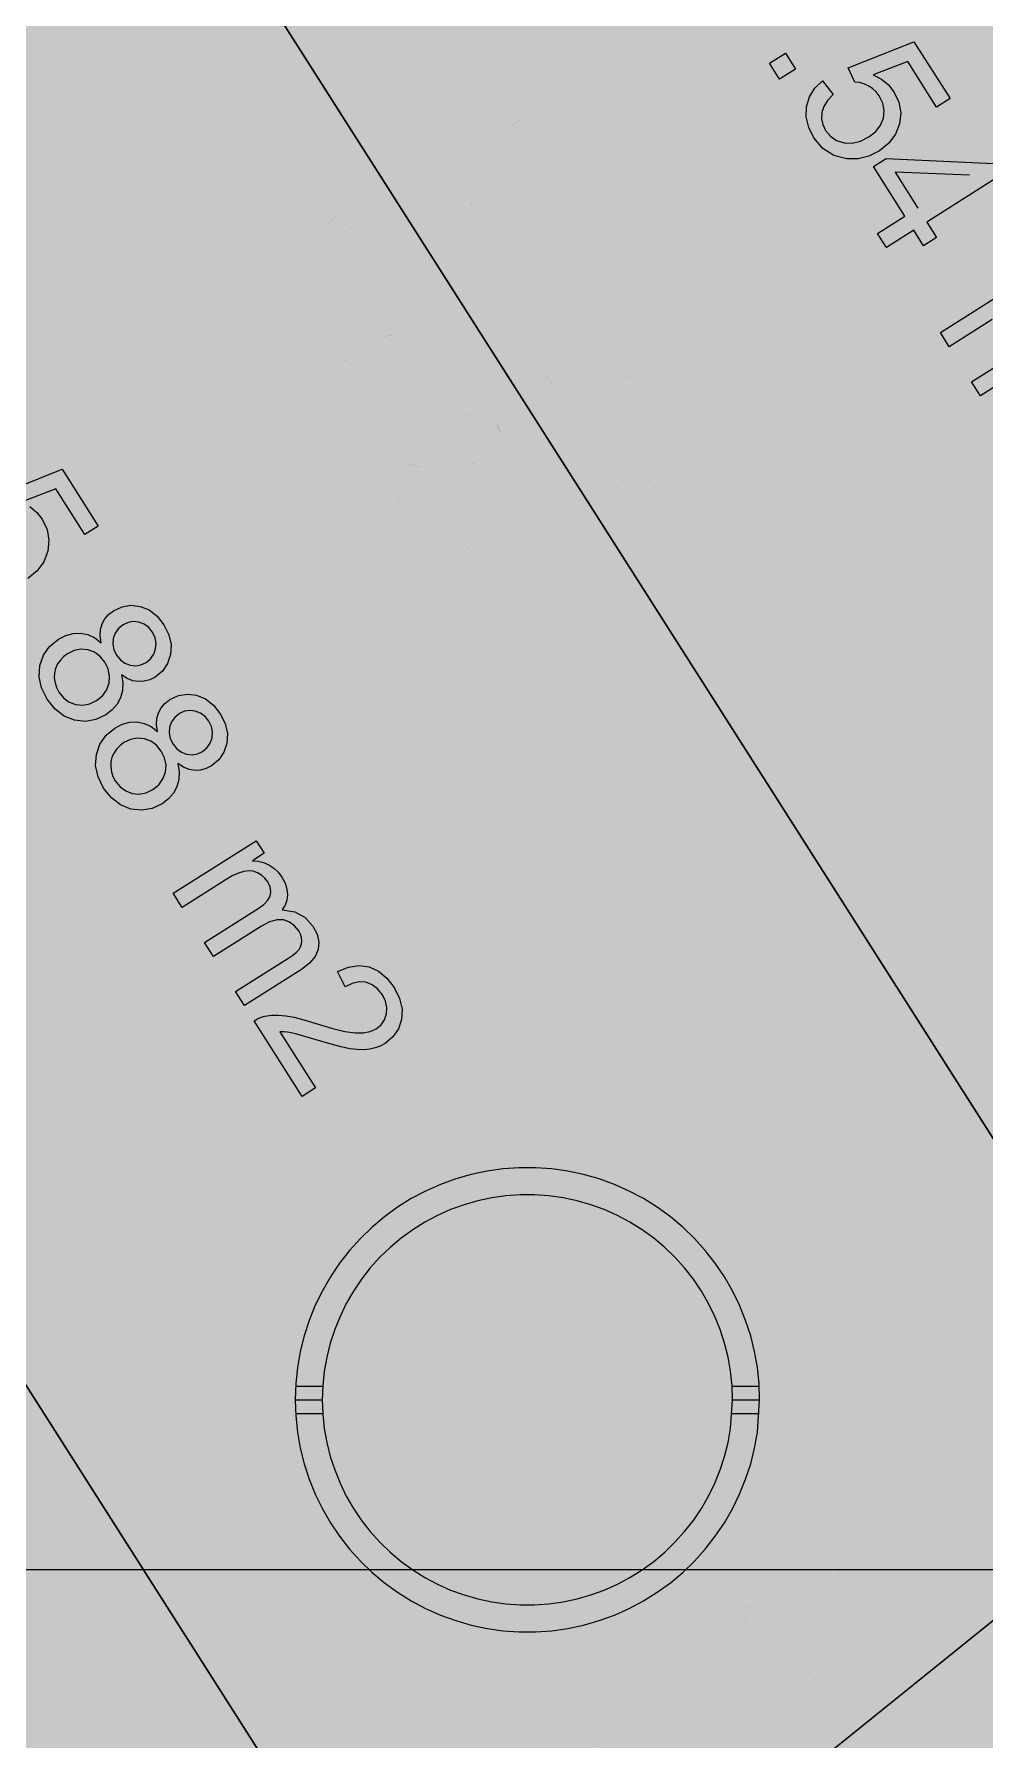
# Model space of a CAD drawing. Extents: x -5280327 to 29700, y -3925683 to 5564800.
# Drawn here: x 19022.7 to 19297.6, y 3749 to 4242.2 of the extents above; entities that cross this region are included whole.
import ezdxf

# ---------------------------------------------------------------- set-up
doc = ezdxf.new("R2010")
doc.units = 0
doc.linetypes.add('6', pattern=[2640.874023, 1320.437012, -1320.437012])
doc.layers.get('0').update_dxf_attribs({"linetype": 'CONTINUOUS'})
for name, color, linetype in [('31_PREDIOS_TOTAL', 7, 'CONTINUOUS'), ('CIRCULO', 7, 'CONTINUOUS'), ('LOTES', 7, 'CONTINUOUS')]:
    doc.layers.add(name, color=color, linetype=linetype)

msp = doc.modelspace()

# ---------------------------------------------------------------- linework, layer by layer
at = {"color": 7, "linetype": '6', "const_width": 10343.08}
msp.add_lwpolyline([(0, 29405.62), (24528.32, 0)], dxfattribs=at)
msp.add_lwpolyline([(0, 29405.62), (24528.32, 0)], dxfattribs=at)
at = {"color": 7}
msp.add_polyline3d([(17635.32, 4495.49, 66061.73), (18499.52, 3138.29, 66061.73), (20519.62, 4766.99, 66061.73), (21709, 6264.81, 66061.73), (21170.51, 7110.5, 66061.73), (17635.32, 4495.49, 66061.73)], dxfattribs=at)
at = {"layer": '31_PREDIOS_TOTAL', "color": 7, "const_width": 0.00153}
for points in [[(19135.1, 4199.44), (19132.52, 4203.49), (19158.37, 4219.95), (19158.37, 4219.95), (19156.75, 4220.44), (19155, 4221.12), (19153.13, 4222.01), (19153.13, 4222.01), (19151.3, 4223), (19149.69, 4223.98), (19148.31, 4224.95), (19152.23, 4227.45), (19152.23, 4227.45), (19154.76, 4226), (19157.31, 4224.84), (19159.9, 4223.97), (19159.9, 4223.97), (19162.38, 4223.39), (19164.61, 4223.12), (19166.61, 4223.17), (19168.28, 4220.56), (19135.1, 4199.44)], [(19149.75, 4193.3), (19152.59, 4189.63), (19152.59, 4189.63), (19151.2, 4188.14), (19150.27, 4186.67), (19149.81, 4185.2), (19149.81, 4185.2), (19149.77, 4183.74), (19150.11, 4182.29), (19150.85, 4180.83), (19150.85, 4180.83), (19151.7, 4179.69), (19152.69, 4178.78), (19153.79, 4178.1), (19153.79, 4178.1), (19154.99, 4177.62), (19156.24, 4177.33), (19157.55, 4177.24), (19157.55, 4177.24), (19158.98, 4177.35), (19160.59, 4177.67), (19162.38, 4178.19), (19162.38, 4178.19), (19164.22, 4178.89), (19166.01, 4179.74), (19167.72, 4180.74), (19167.72, 4180.74), (19167.93, 4180.88), (19168.2, 4181.06), (19168.52, 4181.28), (19168.52, 4181.28), (19166.73, 4181.42), (19164.97, 4181.86), (19163.26, 4182.6), (19163.26, 4182.6), (19161.67, 4183.62), (19160.3, 4184.88), (19159.15, 4186.4), (19159.15, 4186.4), (19157.83, 4189.2), (19157.34, 4192.15), (19157.7, 4195.23), (19157.7, 4195.23), (19158.89, 4198.21), (19160.9, 4200.82), (19163.74, 4203.07), (19163.74, 4203.07), (19167.08, 4204.73), (19170.4, 4205.46), (19173.71, 4205.25), (19173.71, 4205.25), (19176.78, 4204.2), (19179.38, 4202.37), (19181.51, 4199.78), (19181.51, 4199.78), (19182.64, 4197.57), (19183.31, 4195.24), (19183.52, 4192.78), (19183.52, 4192.78), (19183.24, 4190.3), (19182.46, 4187.9), (19181.16, 4185.58), (19181.16, 4185.58), (19179.19, 4183.24), (19176.39, 4180.81), (19172.75, 4178.27), (19172.75, 4178.27), (19168.71, 4175.92), (19165.06, 4174.24), (19161.79, 4173.22), (19161.79, 4173.22), (19158.81, 4172.82), (19156.03, 4172.98), (19153.47, 4173.68), (19153.47, 4173.68), (19151.16, 4174.9), (19149.16, 4176.6), (19147.46, 4178.8), (19147.46, 4178.8), (19146.15, 4181.37), (19145.52, 4183.94), (19145.57, 4186.5), (19145.57, 4186.5), (19146.3, 4188.95), (19147.69, 4191.22), (19149.75, 4193.3)], [(19088.69, 4169.88), (19086.11, 4173.94), (19111.96, 4190.4), (19111.96, 4190.4), (19110.34, 4190.88), (19108.59, 4191.57), (19106.72, 4192.46), (19106.72, 4192.46), (19104.89, 4193.45), (19103.28, 4194.43), (19101.9, 4195.4), (19105.82, 4197.89), (19105.82, 4197.89), (19108.35, 4196.45), (19110.9, 4195.29), (19113.49, 4194.41), (19113.49, 4194.41), (19115.96, 4193.84), (19118.2, 4193.57), (19120.2, 4193.62), (19121.86, 4191.01), (19088.69, 4169.88)], [(19174.9, 4185.98), (19176.94, 4187.57), (19178.39, 4189.36), (19179.26, 4191.37), (19179.26, 4191.37), (19179.56, 4193.42), (19179.29, 4195.34), (19178.46, 4197.15), (19178.46, 4197.15), (19177.12, 4198.72), (19175.38, 4199.82), (19173.26, 4200.45), (19173.26, 4200.45), (19170.93, 4200.53), (19168.6, 4199.99), (19166.26, 4198.81), (19166.26, 4198.81), (19164.42, 4197.34), (19163.11, 4195.62), (19162.34, 4193.64), (19162.34, 4193.64), (19162.12, 4191.58), (19162.46, 4189.59), (19163.36, 4187.69), (19163.36, 4187.69), (19164.71, 4186.06), (19166.35, 4184.94), (19168.28, 4184.31), (19168.28, 4184.31), (19170.41, 4184.25), (19172.61, 4184.81), (19174.9, 4185.98)], [(19103.33, 4163.75), (19106.18, 4160.08), (19106.18, 4160.08), (19104.79, 4158.59), (19103.86, 4157.11), (19103.39, 4155.65), (19103.39, 4155.65), (19103.35, 4154.19), (19103.7, 4152.73), (19104.44, 4151.28), (19104.44, 4151.28), (19105.29, 4150.14), (19106.27, 4149.23), (19107.38, 4148.54), (19107.38, 4148.54), (19108.58, 4148.06), (19109.83, 4147.78), (19111.14, 4147.69), (19111.14, 4147.69), (19112.57, 4147.8), (19114.17, 4148.12), (19115.96, 4148.64), (19115.96, 4148.64), (19117.81, 4149.34), (19119.59, 4150.19), (19121.31, 4151.19), (19121.31, 4151.19), (19121.52, 4151.32), (19121.78, 4151.5), (19122.11, 4151.73), (19122.11, 4151.73), (19120.32, 4151.87), (19118.56, 4152.31), (19116.85, 4153.05), (19116.85, 4153.05), (19115.26, 4154.07), (19113.89, 4155.33), (19112.74, 4156.85), (19112.74, 4156.85), (19111.41, 4159.65), (19110.93, 4162.59), (19111.29, 4165.68), (19111.29, 4165.68), (19112.48, 4168.65), (19114.49, 4171.27), (19117.32, 4173.51), (19117.32, 4173.51), (19120.67, 4175.18), (19123.99, 4175.91), (19127.3, 4175.7), (19127.3, 4175.7), (19130.37, 4174.64), (19132.97, 4172.82), (19135.09, 4170.23), (19135.09, 4170.23), (19136.23, 4168.02), (19136.9, 4165.69), (19137.11, 4163.23), (19137.11, 4163.23), (19136.83, 4160.75), (19136.05, 4158.35), (19134.75, 4156.02), (19134.75, 4156.02), (19132.78, 4153.69), (19129.97, 4151.25), (19126.33, 4148.72), (19126.33, 4148.72), (19122.3, 4146.37), (19118.65, 4144.68), (19115.37, 4143.67), (19115.37, 4143.67), (19112.39, 4143.27), (19109.62, 4143.42), (19107.06, 4144.12), (19107.06, 4144.12), (19104.75, 4145.35), (19102.74, 4147.05), (19101.04, 4149.24), (19101.04, 4149.24), (19099.74, 4151.82), (19099.11, 4154.39), (19099.16, 4156.95), (19099.16, 4156.95), (19099.89, 4159.4), (19101.28, 4161.67), (19103.33, 4163.75)], [(19128.49, 4156.43), (19130.53, 4158.01), (19131.98, 4159.81), (19132.85, 4161.81), (19132.85, 4161.81), (19133.15, 4163.86), (19132.88, 4165.79), (19132.05, 4167.59), (19132.05, 4167.59), (19130.71, 4169.16), (19128.97, 4170.26), (19126.84, 4170.9), (19126.84, 4170.9), (19124.52, 4170.98), (19122.18, 4170.44), (19119.84, 4169.26), (19119.84, 4169.26), (19118.01, 4167.79), (19116.7, 4166.07), (19115.93, 4164.09), (19115.93, 4164.09), (19115.71, 4162.02), (19116.05, 4160.04), (19116.95, 4158.14), (19116.95, 4158.14), (19118.29, 4156.51), (19119.93, 4155.38), (19121.87, 4154.76), (19121.87, 4154.76), (19124, 4154.7), (19126.2, 4155.25), (19128.49, 4156.43)], [(19183.7, 4131.72), (19179.8, 4129.24), (19165.9, 4151.08), (19165.9, 4151.08), (19166.88, 4151.66), (19167.92, 4152.1), (19169.02, 4152.4), (19169.02, 4152.4), (19170.92, 4152.67), (19172.95, 4152.71), (19175.11, 4152.52), (19175.11, 4152.52), (19177.52, 4152.08), (19180.32, 4151.38), (19183.49, 4150.4), (19183.49, 4150.4), (19188.27, 4148.94), (19192.15, 4148), (19195.12, 4147.58), (19195.12, 4147.58), (19197.48, 4147.6), (19199.51, 4148.01), (19201.21, 4148.79), (19201.21, 4148.79), (19202.61, 4149.95), (19203.6, 4151.39), (19204.18, 4153.11), (19204.18, 4153.11), (19204.29, 4154.96), (19203.89, 4156.81), (19202.97, 4158.66), (19202.97, 4158.66), (19201.62, 4160.36), (19200.04, 4161.54), (19198.23, 4162.22), (19198.23, 4162.22), (19196.28, 4162.36), (19194.28, 4161.92), (19192.23, 4160.91), (19190, 4165.35), (19190, 4165.35), (19193.21, 4166.62), (19196.27, 4167.06), (19199.16, 4166.65), (19199.16, 4166.65), (19201.84, 4165.44), (19204.25, 4163.46), (19206.39, 4160.7), (19206.39, 4160.7), (19207.97, 4157.57), (19208.69, 4154.5), (19208.54, 4151.5), (19208.54, 4151.5), (19207.63, 4148.75), (19206.04, 4146.44), (19203.77, 4144.57), (19203.77, 4144.57), (19202.4, 4143.82), (19200.93, 4143.26), (19199.36, 4142.89), (19199.36, 4142.89), (19197.64, 4142.73), (19195.72, 4142.77), (19193.61, 4143.02), (19193.61, 4143.02), (19191.05, 4143.54), (19187.78, 4144.39), (19183.81, 4145.57), (19183.81, 4145.57), (19180.62, 4146.55), (19178.24, 4147.23), (19176.67, 4147.61), (19176.67, 4147.61), (19175.53, 4147.8), (19174.43, 4147.9), (19173.38, 4147.92), (19183.7, 4131.72)], [(19159.51, 4161.1), (19164.13, 4164.05), (19167.07, 4159.43), (19162.45, 4156.48), (19159.51, 4161.1)], [(19137.29, 4102.17), (19133.39, 4099.69), (19119.49, 4121.52), (19119.49, 4121.52), (19120.47, 4122.1), (19121.51, 4122.54), (19122.6, 4122.84), (19122.6, 4122.84), (19124.51, 4123.12), (19126.54, 4123.16), (19128.7, 4122.97), (19128.7, 4122.97), (19131.11, 4122.53), (19133.91, 4121.82), (19137.08, 4120.85), (19137.08, 4120.85), (19141.86, 4119.39), (19145.74, 4118.45), (19148.71, 4118.03), (19148.71, 4118.03), (19151.07, 4118.05), (19153.1, 4118.45), (19154.8, 4119.24), (19154.8, 4119.24), (19156.2, 4120.4), (19157.19, 4121.84), (19157.77, 4123.55), (19157.77, 4123.55), (19157.88, 4125.41), (19157.48, 4127.26), (19156.56, 4129.1), (19156.56, 4129.1), (19155.2, 4130.8), (19153.62, 4131.99), (19151.82, 4132.67), (19151.82, 4132.67), (19149.87, 4132.81), (19147.87, 4132.37), (19145.82, 4131.35), (19143.59, 4135.79), (19143.59, 4135.79), (19146.8, 4137.07), (19149.86, 4137.5), (19152.75, 4137.1), (19152.75, 4137.1), (19155.43, 4135.89), (19157.84, 4133.91), (19159.98, 4131.15), (19159.98, 4131.15), (19161.56, 4128.02), (19162.28, 4124.95), (19162.13, 4121.95), (19162.13, 4121.95), (19161.21, 4119.2), (19159.62, 4116.89), (19157.36, 4115.01), (19157.36, 4115.01), (19155.99, 4114.27), (19154.52, 4113.71), (19152.95, 4113.34), (19152.95, 4113.34), (19151.23, 4113.17), (19149.31, 4113.22), (19147.2, 4113.47), (19147.2, 4113.47), (19144.64, 4113.99), (19141.37, 4114.84), (19137.4, 4116.02), (19137.4, 4116.02), (19134.21, 4117), (19131.83, 4117.68), (19130.26, 4118.06), (19130.26, 4118.06), (19129.12, 4118.24), (19128.02, 4118.35), (19126.97, 4118.37), (19137.29, 4102.17)], [(19113.1, 4131.55), (19117.72, 4134.49), (19120.66, 4129.87), (19116.04, 4126.93), (19113.1, 4131.55)], [(19190.85, 4111.89), (19198.76, 4116.92), (19189.63, 4131.26), (19193.35, 4133.62), (19224.36, 4132.18), (19226.47, 4128.87), (19205.06, 4115.23), (19207.9, 4110.77), (19204.19, 4108.41), (19201.34, 4112.87), (19193.43, 4107.83), (19190.85, 4111.89)], [(19217.38, 4128.78), (19195.89, 4129.63), (19202.48, 4119.29)], [(19144.44, 4082.33), (19152.35, 4087.37), (19143.22, 4101.7), (19146.94, 4104.07), (19177.95, 4102.63), (19180.06, 4099.31), (19158.65, 4085.68), (19161.49, 4081.22), (19157.77, 4078.85), (19154.93, 4083.31), (19147.02, 4078.28), (19144.44, 4082.33)], [(19170.96, 4099.22), (19149.48, 4100.08), (19156.07, 4089.74)], [(19274.78, 3775.47), (19268.9, 3782.77), (19255.67, 3772.11), (19252.9, 3775.54), (19250.88, 3806.51), (19253.94, 3808.98), (19269.87, 3789.22), (19273.99, 3792.54), (19276.76, 3789.11), (19272.64, 3785.79), (19278.52, 3778.49), (19274.78, 3775.47)], [(19255.04, 3799.95), (19256.58, 3778.51), (19266.13, 3786.2)], [(19226.97, 3761.73), (19226.97, 3761.73), (19224.37, 3765.2), (19222.41, 3768.4), (19221.06, 3771.33), (19221.06, 3771.33), (19220.29, 3774.06), (19220.02, 3776.64), (19220.27, 3779.09), (19220.27, 3779.09), (19221.06, 3781.36), (19222.42, 3783.44), (19224.35, 3785.33), (19224.35, 3785.33), (19226.01, 3786.48), (19227.71, 3787.31), (19229.45, 3787.81), (19229.45, 3787.81), (19231.22, 3787.99), (19233.01, 3787.86), (19234.81, 3787.43), (19234.81, 3787.43), (19236.63, 3786.7), (19238.48, 3785.69), (19240.35, 3784.42), (19240.35, 3784.42), (19242.34, 3782.74), (19244.5, 3780.52), (19246.85, 3777.76), (19246.85, 3777.76), (19249.43, 3774.32), (19251.39, 3771.13), (19252.73, 3768.21), (19252.73, 3768.21), (19253.51, 3765.49), (19253.78, 3762.91), (19253.54, 3760.46), (19253.54, 3760.46), (19252.76, 3758.18), (19251.4, 3756.09), (19249.45, 3754.19), (19249.45, 3754.19), (19246.44, 3752.34), (19243.28, 3751.54), (19239.98, 3751.77), (19239.98, 3751.77), (19235.83, 3753.49), (19231.49, 3756.81), (19226.97, 3761.73)], [(19230.82, 3764.84), (19234.6, 3760.55), (19237.87, 3757.69), (19240.63, 3756.26), (19240.63, 3756.26), (19243.01, 3755.9), (19245.12, 3756.23), (19246.97, 3757.27), (19246.97, 3757.27), (19248.37, 3758.86), (19249.15, 3760.86), (19249.29, 3763.26), (19249.29, 3763.26), (19248.48, 3766.27), (19246.39, 3770.07), (19243, 3774.66), (19243, 3774.66), (19239.21, 3778.96), (19235.94, 3781.82), (19233.18, 3783.25), (19233.18, 3783.25), (19230.8, 3783.6), (19228.68, 3783.25), (19226.81, 3782.19), (19226.81, 3782.19), (19225.4, 3780.66), (19224.61, 3778.82), (19224.45, 3776.69), (19224.45, 3776.69), (19225.3, 3773.44), (19227.42, 3769.49), (19230.82, 3764.84)], [(19179.55, 3748.35), (19199.29, 3764.27), (19201.64, 3761.35), (19201.64, 3761.35), (19201.55, 3757.5), (19201.84, 3753.2), (19202.51, 3748.46)], [(19197.75, 3748.86), (19197.4, 3752.96), (19197.39, 3756.79), (19182.46, 3744.75)]]:
    msp.add_lwpolyline(points, dxfattribs=at)
at = {"layer": '31_PREDIOS_TOTAL', "color": 7}
for points in [[(19235.3, 4233.76, 33030.86), (19239.92, 4236.69, 33030.86), (19242.86, 4232.07, 33030.86), (19238.23, 4229.14, 33030.86), (19235.3, 4233.76, 33030.86)], [(19250.66, 4228.7, 33030.86), (19253.73, 4224.67, 33030.86), (19253.73, 4224.67, 33030.86), (19252.11, 4223, 33030.86), (19251.02, 4221.28, 33030.86), (19250.44, 4219.5, 33030.86), (19250.44, 4219.5, 33030.86), (19250.35, 4217.71, 33030.86), (19250.71, 4216, 33030.86), (19251.52, 4214.34, 33030.86), (19251.52, 4214.34, 33030.86), (19252.94, 4212.64, 33030.86), (19254.73, 4211.46, 33030.86), (19256.88, 4210.78, 33030.86), (19256.88, 4210.78, 33030.86), (19259.23, 4210.69, 33030.86), (19261.61, 4211.25, 33030.86), (19264.03, 4212.47, 33030.86), (19264.03, 4212.47, 33030.86), (19266.04, 4214.06, 33030.86), (19267.46, 4215.87, 33030.86), (19268.27, 4217.9, 33030.86), (19268.27, 4217.9, 33030.86), (19268.48, 4220.05, 33030.86), (19268.06, 4222.17, 33030.86), (19267.04, 4224.29, 33030.86), (19267.04, 4224.29, 33030.86), (19266.13, 4225.49, 33030.86), (19265.09, 4226.48, 33030.86), (19263.9, 4227.26, 33030.86), (19263.9, 4227.26, 33030.86), (19262.62, 4227.83, 33030.86), (19261.33, 4228.16, 33030.86), (19260.01, 4228.28, 33030.86), (19258.09, 4232.4, 33030.86), (19277.1, 4239.98, 33030.86), (19287.54, 4223.54, 33030.86), (19283.66, 4221.08, 33030.86), (19275.29, 4234.27, 33030.86), (19265.27, 4230.41, 33030.86), (19265.27, 4230.41, 33030.86), (19267.7, 4229.13, 33030.86), (19269.72, 4227.48, 33030.86), (19271.31, 4225.48, 33030.86), (19271.31, 4225.48, 33030.86), (19272.71, 4222.53, 33030.86), (19273.26, 4219.46, 33030.86), (19272.95, 4216.27, 33030.86), (19272.95, 4216.27, 33030.86), (19271.81, 4213.22, 33030.86), (19269.87, 4210.6, 33030.86), (19267.12, 4208.39, 33030.86), (19267.12, 4208.39, 33030.86), (19264.08, 4206.87, 33030.86), (19260.94, 4206.1, 33030.86), (19257.7, 4206.09, 33030.86), (19257.7, 4206.09, 33030.86), (19253.96, 4207.05, 33030.86), (19250.79, 4209.09, 33030.86), (19248.18, 4212.22, 33030.86), (19248.18, 4212.22, 33030.86), (19246.67, 4215.22, 33030.86), (19245.95, 4218.21, 33030.86), (19246.03, 4221.19, 33030.86), (19246.03, 4221.19, 33030.86), (19246.86, 4224, 33030.86), (19248.4, 4226.51, 33030.86), (19250.66, 4228.7, 33030.86)], [(19266.57, 4184.5, 33030.86), (19274.48, 4189.52, 33030.86), (19265.38, 4203.87, 33030.86), (19269.1, 4206.23, 33030.86), (19300.11, 4204.74, 33030.86), (19302.21, 4201.43, 33030.86), (19280.78, 4187.83, 33030.86), (19283.62, 4183.36, 33030.86), (19279.9, 4181, 33030.86), (19277.06, 4185.46, 33030.86), (19269.14, 4180.44, 33030.86), (19266.57, 4184.5, 33030.86)], [(19293.11, 4201.35, 33030.86), (19271.63, 4202.24, 33030.86), (19278.21, 4191.89, 33030.86)], [(19284.73, 4155.87, 33030.86), (19308.69, 4171.08, 33030.86)], [(19299.74, 4159.7, 33030.86), (19287.31, 4151.81, 33030.86), (19284.73, 4155.87, 33030.86)], [(19310.26, 4146.42, 33030.86), (19296.35, 4137.58, 33030.86), (19293.77, 4141.64, 33030.86), (19309.33, 4151.52, 33030.86)], [(19011.83, 4108.83, 33030.86), (19030.85, 4116.41, 33030.86), (19041.28, 4099.97, 33030.86), (19037.4, 4097.51, 33030.86), (19029.03, 4110.7, 33030.86), (19019.01, 4106.84, 33030.86)], [(19021.44, 4105.56, 33030.86), (19023.46, 4103.91, 33030.86), (19025.05, 4101.91, 33030.86), (19025.05, 4101.91, 33030.86), (19026.46, 4098.96, 33030.86), (19027, 4095.89, 33030.86), (19026.69, 4092.7, 33030.86), (19026.69, 4092.7, 33030.86), (19025.55, 4089.65, 33030.86), (19023.61, 4087.03, 33030.86), (19020.87, 4084.82, 33030.86)], [(19042.09, 4066.24, 33030.86), (19042.09, 4066.24, 33030.86), (19041.82, 4068.23, 33030.86), (19041.91, 4070.03, 33030.86), (19042.35, 4071.66, 33030.86), (19042.35, 4071.66, 33030.86), (19043.14, 4073.11, 33030.86), (19044.25, 4074.39, 33030.86), (19045.69, 4075.49, 33030.86), (19045.69, 4075.49, 33030.86), (19048.15, 4076.64, 33030.86), (19050.72, 4077.06, 33030.86), (19053.4, 4076.74, 33030.86), (19053.4, 4076.74, 33030.86), (19055.98, 4075.69, 33030.86), (19058.26, 4073.91, 33030.86), (19060.24, 4071.4, 33030.86), (19060.24, 4071.4, 33030.86), (19061.67, 4068.52, 33030.86), (19062.31, 4065.67, 33030.86), (19062.15, 4062.84, 33030.86), (19062.15, 4062.84, 33030.86), (19061.28, 4060.23, 33030.86), (19059.8, 4058.05, 33030.86), (19057.7, 4056.31, 33030.86), (19057.7, 4056.31, 33030.86), (19056.15, 4055.51, 33030.86), (19054.56, 4055.07, 33030.86), (19052.93, 4054.97, 33030.86), (19052.93, 4054.97, 33030.86), (19051.28, 4055.25, 33030.86), (19049.63, 4055.92, 33030.86), (19047.98, 4056.97, 33030.86), (19047.98, 4056.97, 33030.86), (19048.36, 4054.6, 33030.86), (19048.28, 4052.37, 33030.86), (19047.72, 4050.3, 33030.86), (19047.72, 4050.3, 33030.86), (19046.71, 4048.42, 33030.86), (19045.28, 4046.78, 33030.86), (19043.45, 4045.36, 33030.86), (19043.45, 4045.36, 33030.86), (19040.56, 4044, 33030.86), (19037.55, 4043.49, 33030.86), (19034.41, 4043.84, 33030.86), (19034.41, 4043.84, 33030.86), (19031.41, 4045.03, 33030.86), (19028.77, 4047.05, 33030.86), (19026.52, 4049.9, 33030.86), (19026.52, 4049.9, 33030.86), (19024.9, 4053.16, 33030.86), (19024.2, 4056.4, 33030.86), (19024.4, 4059.63, 33030.86), (19024.4, 4059.63, 33030.86), (19025.44, 4062.63, 33030.86), (19027.21, 4065.16, 33030.86), (19029.73, 4067.22, 33030.86), (19029.73, 4067.22, 33030.86), (19031.88, 4068.33, 33030.86), (19034.02, 4068.93, 33030.86), (19036.17, 4069.02, 33030.86), (19036.17, 4069.02, 33030.86), (19038.26, 4068.6, 33030.86), (19040.23, 4067.67, 33030.86), (19042.09, 4066.24, 33030.86)], [(19048.46, 4071.42, 33030.86), (19047.09, 4070.32, 33030.86), (19046.13, 4069.01, 33030.86), (19045.58, 4067.48, 33030.86), (19045.58, 4067.48, 33030.86), (19045.46, 4065.84, 33030.86), (19045.79, 4064.22, 33030.86), (19046.58, 4062.61, 33030.86), (19046.58, 4062.61, 33030.86), (19047.68, 4061.24, 33030.86), (19048.99, 4060.27, 33030.86), (19050.5, 4059.7, 33030.86), (19050.5, 4059.7, 33030.86), (19052.09, 4059.54, 33030.86), (19053.61, 4059.8, 33030.86), (19055.07, 4060.5, 33030.86), (19055.07, 4060.5, 33030.86), (19056.37, 4061.56, 33030.86), (19057.3, 4062.87, 33030.86), (19057.85, 4064.42, 33030.86), (19057.85, 4064.42, 33030.86), (19057.99, 4066.08, 33030.86), (19057.68, 4067.68, 33030.86), (19056.93, 4069.24, 33030.86), (19056.93, 4069.24, 33030.86), (19055.84, 4070.59, 33030.86), (19054.52, 4071.56, 33030.86), (19052.99, 4072.15, 33030.86), (19052.99, 4072.15, 33030.86), (19051.39, 4072.33, 33030.86), (19049.88, 4072.09, 33030.86), (19048.46, 4071.42, 33030.86)], [(19032.35, 4063.04, 33030.86), (19031.27, 4062.22, 33030.86), (19030.32, 4061.23, 33030.86), (19029.52, 4060.08, 33030.86), (19029.52, 4060.08, 33030.86), (19028.92, 4058.81, 33030.86), (19028.6, 4057.46, 33030.86), (19028.56, 4056.04, 33030.86), (19028.56, 4056.04, 33030.86), (19028.76, 4054.61, 33030.86), (19029.21, 4053.26, 33030.86), (19029.88, 4051.97, 33030.86), (19029.88, 4051.97, 33030.86), (19031.25, 4050.28, 33030.86), (19032.89, 4049.07, 33030.86), (19034.81, 4048.36, 33030.86), (19034.81, 4048.36, 33030.86), (19036.83, 4048.17, 33030.86), (19038.82, 4048.55, 33030.86), (19040.77, 4049.48, 33030.86), (19040.77, 4049.48, 33030.86), (19042.47, 4050.87, 33030.86), (19043.68, 4052.55, 33030.86), (19044.38, 4054.51, 33030.86), (19044.38, 4054.51, 33030.86), (19044.55, 4056.6, 33030.86), (19044.15, 4058.63, 33030.86), (19043.2, 4060.61, 33030.86), (19043.2, 4060.61, 33030.86), (19041.84, 4062.28, 33030.86), (19040.21, 4063.46, 33030.86), (19038.29, 4064.16, 33030.86), (19038.29, 4064.16, 33030.86), (19036.25, 4064.34, 33030.86), (19034.28, 4063.96, 33030.86), (19032.35, 4063.04, 33030.86)], [(19058.4, 4040.55, 33030.86), (19058.4, 4040.55, 33030.86), (19058.13, 4042.54, 33030.86), (19058.21, 4044.34, 33030.86), (19058.66, 4045.97, 33030.86), (19058.66, 4045.97, 33030.86), (19059.45, 4047.42, 33030.86), (19060.56, 4048.69, 33030.86), (19061.99, 4049.79, 33030.86), (19061.99, 4049.79, 33030.86), (19064.45, 4050.95, 33030.86), (19067.03, 4051.37, 33030.86), (19069.71, 4051.05, 33030.86), (19069.71, 4051.05, 33030.86), (19072.29, 4050, 33030.86), (19074.57, 4048.22, 33030.86), (19076.55, 4045.71, 33030.86), (19076.55, 4045.71, 33030.86), (19077.98, 4042.83, 33030.86), (19078.62, 4039.98, 33030.86), (19078.46, 4037.14, 33030.86), (19078.46, 4037.14, 33030.86), (19077.59, 4034.54, 33030.86), (19076.11, 4032.36, 33030.86), (19074.01, 4030.62, 33030.86), (19074.01, 4030.62, 33030.86), (19072.45, 4029.82, 33030.86), (19070.86, 4029.38, 33030.86), (19069.24, 4029.28, 33030.86), (19069.24, 4029.28, 33030.86), (19067.59, 4029.56, 33030.86), (19065.94, 4030.23, 33030.86), (19064.28, 4031.28, 33030.86), (19064.28, 4031.28, 33030.86), (19064.67, 4028.91, 33030.86), (19064.59, 4026.68, 33030.86), (19064.02, 4024.61, 33030.86), (19064.02, 4024.61, 33030.86), (19063.01, 4022.73, 33030.86), (19061.59, 4021.09, 33030.86), (19059.75, 4019.67, 33030.86), (19059.75, 4019.67, 33030.86), (19056.87, 4018.31, 33030.86), (19053.85, 4017.8, 33030.86), (19050.72, 4018.15, 33030.86), (19050.72, 4018.15, 33030.86), (19047.71, 4019.34, 33030.86), (19045.08, 4021.36, 33030.86), (19042.82, 4024.21, 33030.86), (19042.82, 4024.21, 33030.86), (19041.21, 4027.47, 33030.86), (19040.5, 4030.71, 33030.86), (19040.71, 4033.94, 33030.86), (19040.71, 4033.94, 33030.86), (19041.74, 4036.94, 33030.86), (19043.52, 4039.47, 33030.86), (19046.04, 4041.53, 33030.86), (19046.04, 4041.53, 33030.86), (19048.19, 4042.64, 33030.86), (19050.33, 4043.24, 33030.86), (19052.48, 4043.33, 33030.86), (19052.48, 4043.33, 33030.86), (19054.56, 4042.91, 33030.86), (19056.54, 4041.98, 33030.86), (19058.4, 4040.55, 33030.86)], [(19064.76, 4045.73, 33030.86), (19063.4, 4044.63, 33030.86), (19062.44, 4043.31, 33030.86), (19061.89, 4041.78, 33030.86), (19061.89, 4041.78, 33030.86), (19061.76, 4040.15, 33030.86), (19062.1, 4038.53, 33030.86), (19062.89, 4036.92, 33030.86), (19062.89, 4036.92, 33030.86), (19063.99, 4035.55, 33030.86), (19065.29, 4034.58, 33030.86), (19066.81, 4034.01, 33030.86), (19066.81, 4034.01, 33030.86), (19068.4, 4033.85, 33030.86), (19069.92, 4034.11, 33030.86), (19071.38, 4034.81, 33030.86), (19071.38, 4034.81, 33030.86), (19072.68, 4035.87, 33030.86), (19073.61, 4037.18, 33030.86), (19074.16, 4038.73, 33030.86), (19074.16, 4038.73, 33030.86), (19074.29, 4040.39, 33030.86), (19073.99, 4041.99, 33030.86), (19073.24, 4043.55, 33030.86), (19073.24, 4043.55, 33030.86), (19072.14, 4044.9, 33030.86), (19070.83, 4045.87, 33030.86), (19069.3, 4046.46, 33030.86), (19069.3, 4046.46, 33030.86), (19067.7, 4046.64, 33030.86), (19066.19, 4046.4, 33030.86), (19064.76, 4045.73, 33030.86)], [(19048.66, 4037.35, 33030.86), (19047.57, 4036.53, 33030.86), (19046.63, 4035.54, 33030.86), (19045.82, 4034.39, 33030.86), (19045.82, 4034.39, 33030.86), (19045.23, 4033.12, 33030.86), (19044.91, 4031.77, 33030.86), (19044.86, 4030.35, 33030.86), (19044.86, 4030.35, 33030.86), (19045.07, 4028.92, 33030.86), (19045.51, 4027.57, 33030.86), (19046.19, 4026.28, 33030.86), (19046.19, 4026.28, 33030.86), (19047.56, 4024.59, 33030.86), (19049.2, 4023.38, 33030.86), (19051.11, 4022.67, 33030.86), (19051.11, 4022.67, 33030.86), (19053.14, 4022.48, 33030.86), (19055.13, 4022.85, 33030.86), (19057.07, 4023.79, 33030.86), (19057.07, 4023.79, 33030.86), (19058.78, 4025.18, 33030.86), (19059.98, 4026.86, 33030.86), (19060.69, 4028.82, 33030.86), (19060.69, 4028.82, 33030.86), (19060.86, 4030.91, 33030.86), (19060.46, 4032.94, 33030.86), (19059.5, 4034.92, 33030.86), (19059.5, 4034.92, 33030.86), (19058.15, 4036.59, 33030.86), (19056.51, 4037.77, 33030.86), (19054.59, 4038.47, 33030.86), (19054.59, 4038.47, 33030.86), (19052.56, 4038.65, 33030.86), (19050.58, 4038.27, 33030.86), (19048.66, 4037.35, 33030.86)], [(19062.93, 3993.78, 33030.86), (19086.88, 4008.98, 33030.86), (19089.19, 4005.35, 33030.86), (19085.83, 4003.22, 33030.86), (19085.83, 4003.22, 33030.86), (19087.46, 4003.08, 33030.86), (19089.03, 4002.68, 33030.86), (19090.56, 4002.02, 33030.86), (19090.56, 4002.02, 33030.86), (19091.99, 4001.09, 33030.86), (19093.25, 3999.89, 33030.86), (19094.34, 3998.43, 33030.86), (19094.34, 3998.43, 33030.86), (19095.28, 3996.69, 33030.86), (19095.83, 3995, 33030.86), (19096.01, 3993.37, 33030.86), (19096.01, 3993.37, 33030.86), (19095.82, 3991.81, 33030.86), (19095.3, 3990.36, 33030.86), (19094.44, 3989, 33030.86), (19094.44, 3989, 33030.86), (19098.1, 3988.4, 33030.86), (19101.06, 3986.82, 33030.86), (19103.33, 3984.27, 33030.86), (19103.33, 3984.27, 33030.86), (19104.51, 3981.94, 33030.86), (19105.01, 3979.69, 33030.86), (19104.84, 3977.54, 33030.86), (19104.84, 3977.54, 33030.86), (19103.96, 3975.48, 33030.86), (19102.34, 3973.56, 33030.86), (19099.98, 3971.76, 33030.86), (19083.53, 3961.32, 33030.86), (19080.97, 3965.36, 33030.86), (19096.06, 3974.94, 33030.86), (19096.06, 3974.94, 33030.86), (19097.5, 3975.92, 33030.86), (19098.59, 3976.79, 33030.86), (19099.32, 3977.56, 33030.86), (19099.32, 3977.56, 33030.86), (19099.77, 3978.32, 33030.86), (19100.04, 3979.16, 33030.86), (19100.13, 3980.09, 33030.86), (19100.13, 3980.09, 33030.86), (19100.03, 3981.05, 33030.86), (19099.73, 3982, 33030.86), (19099.24, 3982.94, 33030.86), (19099.24, 3982.94, 33030.86), (19098.05, 3984.41, 33030.86), (19096.6, 3985.45, 33030.86), (19094.9, 3986.07, 33030.86), (19094.9, 3986.07, 33030.86), (19092.96, 3986.14, 33030.86), (19090.82, 3985.56, 33030.86), (19088.46, 3984.32, 33030.86), (19074.54, 3975.49, 33030.86), (19071.96, 3979.55, 33030.86), (19087.53, 3989.43, 33030.86), (19087.53, 3989.43, 33030.86), (19089.11, 3990.59, 33030.86), (19090.26, 3991.78, 33030.86), (19090.96, 3993, 33030.86), (19090.96, 3993, 33030.86), (19091.2, 3994.27, 33030.86), (19090.96, 3995.64, 33030.86), (19090.25, 3997.1, 33030.86), (19090.25, 3997.1, 33030.86), (19089.44, 3998.15, 33030.86), (19088.47, 3999.02, 33030.86), (19087.34, 3999.7, 33030.86), (19087.34, 3999.7, 33030.86), (19086.08, 4000.14, 33030.86), (19084.76, 4000.28, 33030.86), (19083.36, 4000.13, 33030.86), (19083.36, 4000.13, 33030.86), (19081.8, 3999.65, 33030.86), (19079.99, 3998.81, 33030.86), (19077.94, 3997.61, 33030.86), (19065.51, 3989.72, 33030.86), (19062.93, 3993.78, 33030.86)], [(19104.09, 3937.57, 33030.86), (19100.18, 3935.09, 33030.86), (19086.31, 3956.95, 33030.86), (19086.31, 3956.95, 33030.86), (19087.3, 3957.53, 33030.86), (19088.34, 3957.96, 33030.86), (19089.43, 3958.26, 33030.86), (19089.43, 3958.26, 33030.86), (19091.34, 3958.53, 33030.86), (19093.37, 3958.57, 33030.86), (19095.53, 3958.38, 33030.86), (19095.53, 3958.38, 33030.86), (19097.94, 3957.94, 33030.86), (19100.73, 3957.23, 33030.86), (19103.9, 3956.25, 33030.86), (19103.9, 3956.25, 33030.86), (19108.68, 3954.78, 33030.86), (19112.56, 3953.84, 33030.86), (19115.53, 3953.41, 33030.86), (19115.53, 3953.41, 33030.86), (19117.89, 3953.43, 33030.86), (19119.92, 3953.83, 33030.86), (19121.62, 3954.61, 33030.86), (19121.62, 3954.61, 33030.86), (19123.02, 3955.77, 33030.86), (19124.01, 3957.21, 33030.86), (19124.59, 3958.92, 33030.86), (19124.59, 3958.92, 33030.86), (19124.71, 3960.77, 33030.86), (19124.31, 3962.62, 33030.86), (19123.4, 3964.47, 33030.86), (19123.4, 3964.47, 33030.86), (19122.04, 3966.18, 33030.86), (19120.46, 3967.37, 33030.86), (19118.66, 3968.05, 33030.86), (19118.66, 3968.05, 33030.86), (19116.71, 3968.19, 33030.86), (19114.71, 3967.75, 33030.86), (19112.66, 3966.74, 33030.86), (19110.44, 3971.18, 33030.86), (19110.44, 3971.18, 33030.86), (19113.65, 3972.45, 33030.86), (19116.7, 3972.88, 33030.86), (19119.6, 3972.48, 33030.86), (19119.6, 3972.48, 33030.86), (19122.28, 3971.26, 33030.86), (19124.68, 3969.28, 33030.86), (19126.81, 3966.52, 33030.86), (19126.81, 3966.52, 33030.86), (19128.39, 3963.38, 33030.86), (19129.11, 3960.31, 33030.86), (19128.96, 3957.31, 33030.86), (19128.96, 3957.31, 33030.86), (19128.04, 3954.56, 33030.86), (19126.44, 3952.25, 33030.86), (19124.18, 3950.38, 33030.86), (19124.18, 3950.38, 33030.86), (19122.8, 3949.64, 33030.86), (19121.33, 3949.08, 33030.86), (19119.76, 3948.72, 33030.86), (19119.76, 3948.72, 33030.86), (19118.04, 3948.55, 33030.86), (19116.12, 3948.6, 33030.86), (19114.01, 3948.85, 33030.86), (19114.01, 3948.85, 33030.86), (19111.45, 3949.37, 33030.86), (19108.19, 3950.23, 33030.86), (19104.22, 3951.42, 33030.86), (19104.22, 3951.42, 33030.86), (19101.03, 3952.4, 33030.86), (19098.65, 3953.09, 33030.86), (19097.08, 3953.47, 33030.86), (19097.08, 3953.47, 33030.86), (19095.94, 3953.65, 33030.86), (19094.84, 3953.76, 33030.86), (19093.79, 3953.78, 33030.86), (19104.09, 3937.57, 33030.86)]]:
    msp.add_polyline3d(points, dxfattribs=at)
at = {"layer": '@NUMEROS DE LOTES', "color": 7, "const_width": 9.98}
for points in [[(19164.21, 3831.3), (19136.46, 3831.3), (19136.46, 3843.83), (19164.21, 3876.82), (19177.49, 3876.82), (19177.49, 3843.12), (19184.37, 3843.12), (19184.37, 3831.3), (19177.49, 3831.3), (19177.49, 3821.05), (19164.21, 3821.05), (19164.21, 3831.3)], [(19164.21, 3860.36), (19149.55, 3843.12), (19164.21, 3843.12), (19164.21, 3860.36)]]:
    msp.add_lwpolyline(points, dxfattribs=at)
at = {"layer": 'CIRCULO', "color": 7}
for points in [[(19232.49, 3847.36), (19232.32, 3852.04), (19231.83, 3856.7), (19231.02, 3861.32), (19229.89, 3865.87), (19228.44, 3870.32), (19226.68, 3874.67), (19224.63, 3878.88), (19222.29, 3882.94), (19219.66, 3886.82), (19216.78, 3890.52), (19213.64, 3894), (19210.27, 3897.26), (19206.68, 3900.27), (19202.89, 3903.02), (19198.92, 3905.51), (19194.78, 3907.71), (19190.5, 3909.61), (19186.09, 3911.21), (19181.59, 3912.51), (19177.01, 3913.48), (19172.37, 3914.13), (19167.69, 3914.46), (19163, 3914.46), (19158.33, 3914.13), (19153.69, 3913.48), (19149.1, 3912.51), (19144.6, 3911.21), (19140.2, 3909.61), (19135.92, 3907.71), (19131.78, 3905.51), (19127.8, 3903.02), (19124.01, 3900.27), (19120.42, 3897.26), (19117.05, 3894), (19113.92, 3890.52), (19111.03, 3886.82), (19108.41, 3882.94), (19106.07, 3878.88), (19104.01, 3874.67), (19102.26, 3870.32), (19100.81, 3865.87), (19099.67, 3861.32), (19098.86, 3856.7), (19098.37, 3852.04), (19098.21, 3847.36), (19098.37, 3842.68), (19098.86, 3838.02), (19099.67, 3833.4), (19100.81, 3828.85), (19102.26, 3824.4), (19104.01, 3820.05), (19106.07, 3815.84), (19108.41, 3811.78), (19111.03, 3807.9), (19113.92, 3804.2), (19117.05, 3800.72), (19120.42, 3797.47), (19124.01, 3794.45), (19127.8, 3791.7), (19131.78, 3789.22), (19135.92, 3787.02), (19140.2, 3785.11), (19144.6, 3783.51), (19149.1, 3782.22), (19153.69, 3781.24), (19158.33, 3780.59), (19163, 3780.26), (19167.69, 3780.26), (19172.37, 3780.59), (19177.01, 3781.24), (19181.59, 3782.22), (19186.09, 3783.51), (19190.5, 3785.11), (19194.78, 3787.02), (19198.92, 3789.22), (19202.89, 3791.7), (19206.68, 3794.45), (19210.27, 3797.47), (19213.64, 3800.72), (19216.78, 3804.2), (19219.66, 3807.9), (19222.29, 3811.78), (19224.63, 3815.84), (19226.68, 3820.05), (19228.44, 3824.4), (19229.89, 3828.85), (19231.02, 3833.4), (19231.83, 3838.02), (19232.49, 3847.36)], [(19224.65, 3847.36), (19224.51, 3851.5), (19224.08, 3855.61), (19223.36, 3859.69), (19222.36, 3863.71), (19221.08, 3867.64), (19219.53, 3871.48), (19217.71, 3875.2), (19215.64, 3878.79), (19213.33, 3882.22), (19210.78, 3885.48), (19208.01, 3888.56), (19205.03, 3891.43), (19201.86, 3894.1), (19198.51, 3896.53), (19195, 3898.72), (19191.35, 3900.67), (19187.56, 3902.35), (19183.67, 3903.76), (19179.7, 3904.91), (19175.65, 3905.77), (19171.55, 3906.34), (19167.42, 3906.63), (19163.28, 3906.63), (19159.15, 3906.34), (19155.05, 3905.77), (19151, 3904.91), (19147.02, 3903.76), (19143.13, 3902.35), (19139.35, 3900.67), (19135.69, 3898.72), (19132.18, 3896.53), (19128.83, 3894.1), (19125.66, 3891.43), (19122.69, 3888.56), (19119.92, 3885.48), (19117.37, 3882.22), (19115.05, 3878.79), (19112.98, 3875.2), (19111.17, 3871.48), (19109.62, 3867.64), (19108.34, 3863.71), (19107.34, 3859.69), (19106.62, 3855.61), (19106.19, 3851.5), (19106.04, 3847.36), (19106.19, 3843.22), (19106.62, 3839.11), (19107.34, 3835.03), (19108.34, 3831.01), (19109.62, 3827.08), (19111.17, 3823.24), (19112.98, 3819.52), (19115.05, 3815.93), (19117.37, 3812.5), (19119.92, 3809.24), (19122.69, 3806.16), (19125.66, 3803.29), (19128.83, 3800.63), (19132.18, 3798.19), (19135.69, 3796), (19139.35, 3794.06), (19143.13, 3792.37), (19147.02, 3790.96), (19151, 3789.82), (19155.05, 3788.96), (19159.15, 3788.38), (19163.28, 3788.09), (19167.42, 3788.09), (19171.55, 3788.38), (19175.65, 3788.96), (19179.7, 3789.82), (19183.67, 3790.96), (19187.56, 3792.37), (19191.35, 3794.06), (19195, 3796), (19198.51, 3798.19), (19201.86, 3800.63), (19205.03, 3803.29), (19208.01, 3806.16), (19210.78, 3809.24), (19213.33, 3812.5), (19215.64, 3815.93), (19217.71, 3819.52), (19219.53, 3823.24), (19221.08, 3827.08), (19222.36, 3831.01), (19223.36, 3835.03), (19224.08, 3839.11), (19224.65, 3847.36)], [(19098.21, 3847.36), (19106.04, 3847.36)], [(19098.32, 3851.28), (19106.17, 3851.28)], [(19224.52, 3851.28), (19232.37, 3851.28)], [(19224.65, 3847.36), (19232.49, 3847.36)], [(19098.32, 3843.44), (19106.17, 3843.44)], [(19224.52, 3843.44), (19232.37, 3843.44)]]:
    msp.add_lwpolyline(points, dxfattribs=at)
at = {"layer": 'Cuadricula Coordenadas', "color": 7}
msp.add_lwpolyline([(15472.17, 3798.32), (24151.22, 3798.32)], dxfattribs=at)
msp.add_lwpolyline([(15472.17, 3798.32), (24151.22, 3798.32)], dxfattribs=at)
at = {"layer": 'LOTES', "color": 7}
for points in [[(19175.55, 4628.77), (18953.75, 4466.67), (19358.58, 3830.9), (19573.34, 4004.06), (19175.55, 4628.77)], [(18953.75, 4466.67), (18731.94, 4304.58), (19143.81, 3657.75), (19358.58, 3830.9), (18953.75, 4466.67)], [(18731.94, 4304.58), (18510.14, 4142.48), (18929.05, 3484.6), (19143.81, 3657.75), (18731.94, 4304.58)]]:
    msp.add_lwpolyline(points, dxfattribs=at)
for points in [[(18519.12, 5149.24, 66061.73), (19358.58, 3830.9, 66061.73)], [(18298.17, 4985.8, 66061.73), (19143.81, 3657.75, 66061.73)], [(18499.52, 3138.29, 33030.86), (20519.62, 4766.99, 33030.86)], [(19573.34, 4004.06, 33030.86), (19175.55, 4628.77, 33030.86), (18953.75, 4466.67, 33030.86), (19358.58, 3830.9, 33030.86)], [(19358.58, 3830.9, 33030.86), (18953.75, 4466.67, 33030.86), (18731.94, 4304.58, 33030.86), (19143.81, 3657.75, 33030.86)], [(19143.81, 3657.75, 33030.86), (18731.94, 4304.58, 33030.86), (18510.14, 4142.48, 33030.86), (18929.05, 3484.6, 33030.86)]]:
    msp.add_polyline3d(points, dxfattribs=at)

doc.saveas('drawing.dxf')
